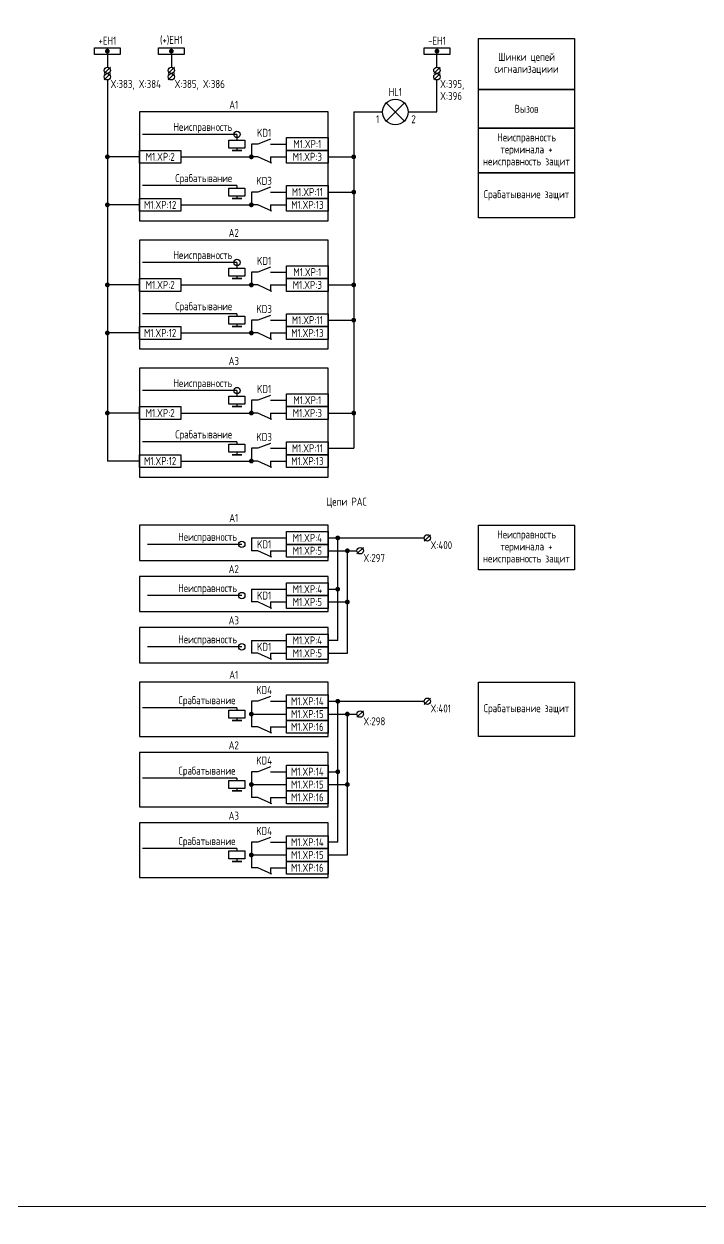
# Model space of a CAD drawing. Header units: millimetres. Extents: x -1315 to 7958, y -96 to 618.
# Drawn here: x 5057.9 to 5269.2, y -96 to 277.5 of the extents above; entities that cross this region are included whole.
import ezdxf

# ---------------------------------------------------------------- set-up
doc = ezdxf.new("R2010")
doc.units = ezdxf.units.MM
doc.styles.add('Gost_type_A', font='GOST_A.TTF')

# ---------------------------------------------------------------- blocks, each defined once
blk = doc.blocks.new('POINT')
at = {"const_width": 0.75}
blk.add_lwpolyline([(-0.375, 0, 1), (0.375, 0, 1)], format="xyb", close=True, dxfattribs=at)
blk = doc.blocks.new('Шинка')
blk.add_lwpolyline([(-4, 1), (4, 1), (4, -1), (-4, -1)], close=True)
blk.add_blockref('POINT', (0, 0))

msp = doc.modelspace()

# ---------------------------------------------------------------- linework, layer by layer
for p, q in [((5084, 269), (5084, 264)), ((5187, 264), (5187, 269)), ((5104, 268), (5104, 264)), ((5085, 264), (5083, 262)), ((5085, 262), (5083, 260)), ((5105, 264), (5103, 262)), ((5105, 262), (5103, 260)), ((5188, 264), (5186, 262)), ((5188, 262), (5186, 260)), ((5187, 262), (5187, 262.01)), ((5187, 262), (5187, 262.01)), ((5084, 260), (5084, 141)), ((5187, 250), (5187, 260)), ((5171.17, 252.83), (5176.83, 247.17)), ((5176.83, 252.83), (5171.17, 247.17)), ((5161, 250), (5170, 250)), ((5161, 250), (5161, 145)), ((5178, 250), (5187, 250)), ((5124.5, 243), (5095, 243)), ((5124.5, 243), (5124.5, 241.25)), ((5094, 236), (5084, 236)), ((5124.5, 238.75), (5124.5, 238)), ((5135, 236), (5135, 234)), ((5153, 236), (5161, 236)), ((5124.5, 227), (5095, 227)), ((5124.5, 227), (5124.5, 226.25)), ((5153, 225), (5161, 225)), ((5094, 221), (5084, 221)), ((5124.5, 223.75), (5124.5, 223)), ((5135, 221), (5135, 219)), ((5124.5, 203), (5095, 203)), ((5124.5, 203), (5124.5, 201.25)), ((5124.5, 198.75), (5124.5, 198)), ((5094, 196), (5084, 196)), ((5135, 196), (5135, 194)), ((5153, 196), (5161, 196)), ((5124.5, 187), (5095, 187)), ((5124.5, 187), (5124.5, 186.25)), ((5124.5, 183.75), (5124.5, 183)), ((5153, 185), (5161, 185)), ((5094, 181), (5084, 181)), ((5135, 181), (5135, 179)), ((5124.5, 163), (5095, 163)), ((5124.5, 163), (5124.5, 161.25)), ((5124.5, 158.75), (5124.5, 158)), ((5094, 156), (5084, 156)), ((5135, 156), (5135, 154)), ((5153, 156), (5161, 156)), ((5124.5, 147), (5095, 147)), ((5124.5, 147), (5124.5, 146.25)), ((5124.5, 143.75), (5124.5, 143)), ((5153, 145), (5161, 145)), ((5094, 141), (5084, 141)), ((5135, 141), (5135, 139)), ((5129, 117), (5129, 113)), ((5153, 117), (5183, 117)), ((5156, 85), (5156, 117)), ((5185.01, 118), (5183.01, 116)), ((5126, 115), (5096.5, 115)), ((5135, 113), (5135, 111)), ((5153, 113), (5162, 113)), ((5159, 81), (5159, 113)), ((5164.01, 114), (5162.01, 112)), ((5129, 101), (5129, 97)), ((5153, 101), (5156, 101)), ((5126, 99), (5096.5, 99)), ((5135, 97), (5135, 95)), ((5153, 97), (5159, 97)), ((5126, 83), (5096.5, 83)), ((5129, 85), (5129, 81)), ((5156, 85), (5153, 85)), ((5135, 81), (5135, 79)), ((5153, 81), (5159, 81)), ((5124.5, 64), (5095, 64)), ((5124.5, 64), (5124.5, 63.25)), ((5153, 66), (5183, 66)), ((5156, 22), (5156, 66)), ((5185.01, 67), (5183.01, 65)), ((5124.5, 60.75), (5124.5, 60)), ((5153, 62), (5162, 62)), ((5159, 18), (5159, 62)), ((5164.01, 63), (5162.01, 61)), ((5135, 58), (5135, 56)), ((5124.5, 42), (5095, 42)), ((5124.5, 42), (5124.5, 41.25)), ((5153, 44), (5156, 44)), ((5124.5, 38.75), (5124.5, 38)), ((5153, 40), (5159, 40)), ((5135, 36), (5135, 34)), ((5124.5, 20), (5095, 20)), ((5124.5, 20), (5124.5, 19.25)), ((5156, 22), (5153, 22)), ((5124.5, 16.75), (5124.5, 16)), ((5153, 18), (5159, 18)), ((5135, 14), (5135, 12))]:
    msp.add_line(p, q)
at = {"ltscale": 1.08}
for p, q in [((5131, 240), (5129, 240)), ((5129, 240), (5129, 236)), ((5135, 240), (5140, 240)), ((5107, 236), (5129, 236)), ((5131, 236), (5129, 236)), ((5135, 236), (5140, 236)), ((5131, 225), (5129, 225)), ((5129, 225), (5129, 221)), ((5135, 225), (5140, 225)), ((5107, 221), (5129, 221)), ((5131, 221), (5129, 221)), ((5135, 221), (5140, 221)), ((5131, 200), (5129, 200)), ((5129, 200), (5129, 196)), ((5135, 200), (5140, 200)), ((5107, 196), (5129, 196)), ((5131, 196), (5129, 196)), ((5135, 196), (5140, 196)), ((5131, 185), (5129, 185)), ((5129, 185), (5129, 181)), ((5135, 185), (5140, 185)), ((5107, 181), (5129, 181)), ((5131, 181), (5129, 181)), ((5135, 181), (5140, 181)), ((5131, 160), (5129, 160)), ((5129, 160), (5129, 156)), ((5135, 160), (5140, 160)), ((5107, 156), (5129, 156)), ((5131, 156), (5129, 156)), ((5135, 156), (5140, 156)), ((5131, 145), (5129, 145)), ((5129, 145), (5129, 141)), ((5135, 145), (5140, 145)), ((5107, 141), (5129, 141)), ((5131, 141), (5129, 141)), ((5135, 141), (5140, 141)), ((5129, 117), (5140, 117)), ((5131, 113), (5129, 113)), ((5135, 113), (5140, 113)), ((5129, 101), (5140, 101)), ((5131, 97), (5129, 97)), ((5135, 97), (5140, 97)), ((5129, 85), (5140, 85)), ((5131, 81), (5129, 81)), ((5135, 81), (5140, 81)), ((5131, 66), (5129, 66)), ((5129, 66), (5129, 58)), ((5135, 66), (5140, 66)), ((5129, 62), (5140, 62)), ((5131, 58), (5129, 58)), ((5135, 58), (5140, 58)), ((5131, 44), (5129, 44)), ((5129, 44), (5129, 36)), ((5135, 44), (5140, 44)), ((5129, 40), (5140, 40)), ((5131, 36), (5129, 36)), ((5135, 36), (5140, 36)), ((5131, 22), (5129, 22)), ((5129, 22), (5129, 14)), ((5135, 22), (5140, 22)), ((5129, 18), (5140, 18)), ((5131, 14), (5129, 14)), ((5135, 14), (5140, 14))]:
    msp.add_line(p, q, dxfattribs=at)
at = {"ltscale": 4.32}
for p, q in [((5135, 241.5), (5131, 240)), ((5135.39, 234), (5131, 236)), ((5135, 226.5), (5131, 225)), ((5135.39, 219), (5131, 221)), ((5135, 201.5), (5131, 200)), ((5135.39, 194), (5131, 196)), ((5135, 186.5), (5131, 185)), ((5135.39, 179), (5131, 181)), ((5135, 161.5), (5131, 160)), ((5135.39, 154), (5131, 156)), ((5135, 146.5), (5131, 145)), ((5135.39, 139), (5131, 141)), ((5135.39, 111), (5131, 113)), ((5135.39, 95), (5131, 97)), ((5135.39, 79), (5131, 81)), ((5135, 67.5), (5131, 66)), ((5135.39, 56), (5131, 58)), ((5135, 45.5), (5131, 44)), ((5135.39, 34), (5131, 36)), ((5135, 23.5), (5131, 22)), ((5135.39, 12), (5131, 14))]:
    msp.add_line(p, q, dxfattribs=at)
for points in [[(-1315, 612), (7958.16, 618), (7958.16, -90), (-1315, -96)], [(5230, 257), (5200, 257), (5200, 273), (5230, 273)], [(5230, 245), (5200, 245), (5200, 257), (5230, 257)], [(5094, 216), (5153, 216), (5153, 250), (5094, 250)], [(5230, 231), (5200, 231), (5200, 245), (5230, 245)], [(5127, 241.25), (5127, 238.75), (5122, 238.75), (5122, 241.25)], [(5140, 242), (5153, 242), (5153, 238), (5140, 238)], [(5094, 238), (5107, 238), (5107, 234), (5094, 234)], [(5126, 238), (5123, 238)], [(5140, 238), (5153, 238), (5153, 234), (5140, 234)], [(5230, 217), (5200, 217), (5200, 231), (5230, 231)], [(5127, 226.25), (5127, 223.75), (5122, 223.75), (5122, 226.25)], [(5140, 227), (5153, 227), (5153, 223), (5140, 223)], [(5094, 223), (5107, 223), (5107, 219), (5094, 219)], [(5126, 223), (5123, 223)], [(5140, 223), (5153, 223), (5153, 219), (5140, 219)], [(5094, 176), (5153, 176), (5153, 210), (5094, 210)], [(5140, 202), (5153, 202), (5153, 198), (5140, 198)], [(5094, 198), (5107, 198), (5107, 194), (5094, 194)], [(5127, 201.25), (5127, 198.75), (5122, 198.75), (5122, 201.25)], [(5126, 198), (5123, 198)], [(5140, 198), (5153, 198), (5153, 194), (5140, 194)], [(5140, 187), (5153, 187), (5153, 183), (5140, 183)], [(5127, 186.25), (5127, 183.75), (5122, 183.75), (5122, 186.25)], [(5094, 183), (5107, 183), (5107, 179), (5094, 179)], [(5126, 183), (5123, 183)], [(5140, 183), (5153, 183), (5153, 179), (5140, 179)], [(5094, 136), (5153, 136), (5153, 170), (5094, 170)], [(5127, 161.25), (5127, 158.75), (5122, 158.75), (5122, 161.25)], [(5140, 162), (5153, 162), (5153, 158), (5140, 158)], [(5094, 158), (5107, 158), (5107, 154), (5094, 154)], [(5126, 158), (5123, 158)], [(5140, 158), (5153, 158), (5153, 154), (5140, 154)], [(5127, 146.25), (5127, 143.75), (5122, 143.75), (5122, 146.25)], [(5140, 147), (5153, 147), (5153, 143), (5140, 143)], [(5094, 143), (5107, 143), (5107, 139), (5094, 139)], [(5126, 143), (5123, 143)], [(5140, 143), (5153, 143), (5153, 139), (5140, 139)], [(5094, 110), (5153, 110), (5153, 121), (5094, 121)], [(5230, 107), (5200, 107), (5200, 121), (5230, 121)], [(5140, 119), (5153, 119), (5153, 115), (5140, 115)], [(5140, 115), (5153, 115), (5153, 111), (5140, 111)], [(5094, 94), (5153, 94), (5153, 105), (5094, 105)], [(5140, 103), (5153, 103), (5153, 99), (5140, 99)], [(5140, 99), (5153, 99), (5153, 95), (5140, 95)], [(5094, 78), (5153, 78), (5153, 89), (5094, 89)], [(5140, 87), (5153, 87), (5153, 83), (5140, 83)], [(5140, 83), (5153, 83), (5153, 79), (5140, 79)], [(5094, 55), (5153, 55), (5153, 72), (5094, 72)], [(5230, 55), (5200, 55), (5200, 72), (5230, 72)], [(5140, 68), (5153, 68), (5153, 64), (5140, 64)], [(5140, 64), (5153, 64), (5153, 60), (5140, 60)], [(5127, 63.25), (5127, 60.75), (5122, 60.75), (5122, 63.25)], [(5126, 60), (5123, 60)], [(5140, 60), (5153, 60), (5153, 56), (5140, 56)], [(5094, 33), (5153, 33), (5153, 50), (5094, 50)], [(5140, 46), (5153, 46), (5153, 42), (5140, 42)], [(5127, 41.25), (5127, 38.75), (5122, 38.75), (5122, 41.25)], [(5140, 42), (5153, 42), (5153, 38), (5140, 38)], [(5126, 38), (5123, 38)], [(5140, 38), (5153, 38), (5153, 34), (5140, 34)], [(5094, 11), (5153, 11), (5153, 28), (5094, 28)], [(5140, 24), (5153, 24), (5153, 20), (5140, 20)], [(5127, 19.25), (5127, 16.75), (5122, 16.75), (5122, 19.25)], [(5140, 20), (5153, 20), (5153, 16), (5140, 16)], [(5126, 16), (5123, 16)], [(5140, 16), (5153, 16), (5153, 12), (5140, 12)]]:
    msp.add_lwpolyline(points, close=True)
for centre, radius in [((5084, 263), 1), ((5084, 261), 1), ((5104, 263), 1), ((5104, 261), 1), ((5187, 263), 1), ((5187, 261), 1), ((5174, 250), 4), ((5124.5, 243), 1), ((5124.5, 203), 1), ((5124.5, 163), 1), ((5126, 115), 1), ((5184.01, 117), 1), ((5163.01, 113), 1), ((5126, 99), 1), ((5126, 83), 1), ((5184.01, 66), 1), ((5163.01, 62), 1)]:
    msp.add_circle(centre, radius)

# ---------------------------------------------------------------- block references
for name, p in [('Шинка', (5084, 269)), ('Шинка', (5104, 269)), ('Шинка', (5187, 269)), ('POINT', (5084, 236)), ('POINT', (5129, 236)), ('POINT', (5161, 236)), ('POINT', (5161, 225)), ('POINT', (5084, 221)), ('POINT', (5129, 221)), ('POINT', (5084, 196)), ('POINT', (5129, 196)), ('POINT', (5161, 196)), ('POINT', (5161, 185)), ('POINT', (5084, 181)), ('POINT', (5129, 181)), ('POINT', (5084, 156)), ('POINT', (5129, 156)), ('POINT', (5161, 156)), ('POINT', (5129, 141)), ('POINT', (5156, 117)), ('POINT', (5159, 113)), ('POINT', (5156, 101)), ('POINT', (5159, 97)), ('POINT', (5156, 66)), ('POINT', (5129, 62)), ('POINT', (5159, 62)), ('POINT', (5156, 44)), ('POINT', (5129, 40)), ('POINT', (5159, 40)), ('POINT', (5129, 18))]:
    msp.add_blockref(name, p)

# ---------------------------------------------------------------- texts
at = {"char_height": 2.5, "style": 'Gost_type_A'}
for s, insert, width, attachment_point in [('+EH1', (5084, 271), 10, 8), ('(+)EH1', (5104, 271), 10, 8), ('-EH1', (5187, 271), 10, 8), ('HL1', (5174, 255), 14, 8), ('1', (5169, 249), 6, 3), ('2', (5179, 249), 6, 1), ('KD1', (5133, 243.5), 8, 5), ('M1.XP:1', (5146.5, 240), 13, 5), ('M1.XP:2', (5100.5, 236), 13, 5), ('M1.XP:3', (5146.5, 236), 13, 5), ('KD3', (5133, 228.5), 8, 5), ('M1.XP:11', (5146.5, 225), 13, 5), ('M1.XP:12', (5100.5, 221), 13, 5), ('M1.XP:13', (5146.5, 221), 13, 5), ('KD1', (5133, 203.5), 8, 5), ('M1.XP:1', (5146.5, 200), 13, 5), ('M1.XP:2', (5100.5, 196), 13, 5), ('M1.XP:3', (5146.5, 196), 13, 5), ('KD3', (5133, 188.5), 8, 5), ('M1.XP:11', (5146.5, 185), 13, 5), ('M1.XP:12', (5100.5, 181), 13, 5), ('M1.XP:13', (5146.5, 181), 13, 5), ('KD1', (5133, 163.5), 8, 5), ('M1.XP:1', (5146.5, 160), 13, 5), ('M1.XP:2', (5100.5, 156), 13, 5), ('M1.XP:3', (5146.5, 156), 13, 5), ('KD3', (5133, 148.5), 8, 5), ('M1.XP:11', (5146.5, 145), 13, 5), ('M1.XP:12', (5100.5, 141), 13, 5), ('M1.XP:13', (5146.5, 141), 13, 5), ('KD1', (5133, 115), 8, 5), ('M1.XP:4', (5146.5, 117), 13, 5), ('M1.XP:5', (5146.5, 113), 13, 5), ('M1.XP:4', (5146.5, 101), 13, 5), ('KD1', (5133, 99), 8, 5), ('M1.XP:5', (5146.5, 97), 13, 5), ('M1.XP:4', (5146.5, 85), 13, 5), ('KD1', (5133, 83), 8, 5), ('M1.XP:5', (5146.5, 81), 13, 5), ('KD4', (5133, 69.5), 8, 5), ('M1.XP:14', (5146.5, 66), 13, 5), ('M1.XP:15', (5146.5, 62), 13, 5), ('M1.XP:16', (5146.5, 58), 13, 5), ('KD4', (5133, 47.5), 8, 5), ('M1.XP:14', (5146.5, 44), 13, 5), ('M1.XP:15', (5146.5, 40), 13, 5), ('M1.XP:16', (5146.5, 36), 13, 5), ('KD4', (5133, 25.5), 8, 5), ('M1.XP:14', (5146.5, 22), 13, 5), ('M1.XP:15', (5146.5, 18), 13, 5), ('M1.XP:16', (5146.5, 14), 13, 5)]:
    msp.add_mtext(s, dxfattribs=dict(at, insert=insert, width=width, attachment_point=attachment_point))
for s, insert, width, attachment_point, line_spacing_factor in [('Шинки цепей сигнализациии', (5215, 265), 29.9999, 5, 0.9), ('X:383, X:384', (5085, 260), 16, 1, 0.9), ('X:385, X:386', (5105, 260), 16, 1, 0.9), ('X:395,\\PX:396', (5188, 260), 16, 1, 0.9), ('A1', (5123.5, 251), 59, 8, 0.9), ('Вызов', (5215, 251), 29.9999, 5, 0.9), ('Неисправность', (5123, 245), 37, 6, 0.8), ('Неисправность терминала + неисправность защит', (5215, 238), 29.9999, 5, 0.9), ('Срабатывание', (5123, 229), 37, 6, 0.8), ('Срабатывание защит', (5215, 224), 29.9999, 5, 0.9), ('A2', (5123.5, 211), 59, 8, 0.9), ('Неисправность', (5123, 205), 37, 6, 0.8), ('Срабатывание', (5123, 189), 37, 6, 0.8), ('A3', (5123.5, 171), 59, 8, 0.9), ('Неисправность', (5123, 165), 37, 6, 0.8), ('Срабатывание', (5123, 149), 37, 6, 0.8), ('Цепи РАС', (5158.75, 128), 197.5, 5, 0.9), ('A1', (5123.5, 122), 59, 8, 0.9), ('Неисправность', (5124.5, 117), 37, 6, 0.8), ('X:400', (5185.01, 116), 8, 1, 0.9), ('Неисправность терминала + неисправность защит', (5215, 114), 29.9999, 5, 0.9), ('A2', (5123.5, 106), 59, 8, 0.9), ('X:297', (5164.01, 112), 8, 1, 0.9), ('Неисправность', (5124.5, 101), 37, 6, 0.8), ('A3', (5123.5, 90), 59, 8, 0.9), ('Неисправность', (5124.5, 85), 37, 6, 0.8), ('A1', (5123.5, 73), 59, 8, 0.9), ('Срабатывание', (5124, 66), 37, 6, 0.8), ('X:401', (5185.01, 65), 8, 1, 0.9), ('Срабатывание защит', (5215, 63.5), 29.9999, 5, 0.9), ('X:298', (5164.01, 61), 8, 1, 0.9), ('A2', (5123.5, 51), 59, 8, 0.9), ('Срабатывание', (5124, 44), 37, 6, 0.8), ('A3', (5123.5, 29), 59, 8, 0.9), ('Срабатывание', (5124, 22), 37, 6, 0.8)]:
    msp.add_mtext(s, dxfattribs=dict(at, insert=insert, width=width, attachment_point=attachment_point, line_spacing_factor=line_spacing_factor))

doc.saveas('drawing.dxf')
